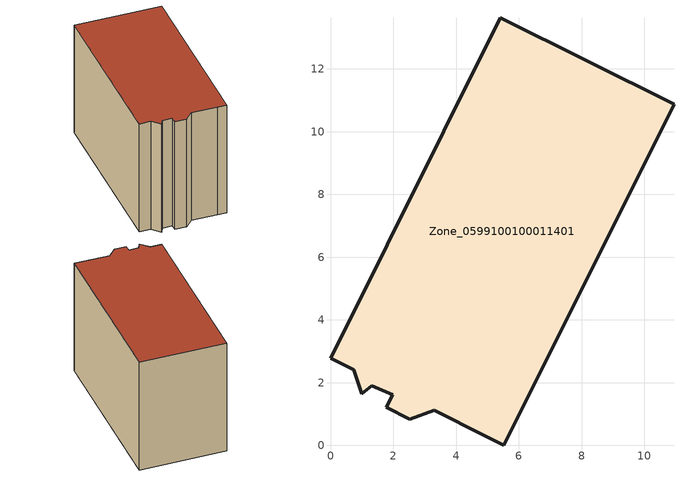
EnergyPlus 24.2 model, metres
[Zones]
Zone_0599100100011401
 floor ground (C_G): 2.52,0.84 1.78,1.21 1.99,1.62 1.31,1.91 0.99,1.64 0.74,2.41 0,2.78 5.41,13.64 10.95,10.88 5.52,0 4.92,0.3 3.3,1.12 z0
 wall outside (C_F): 5.41,13.64 0,2.78 0.74,2.41 0.99,1.64 1.31,1.91 1.99,1.62 1.78,1.21 2.52,0.84 3.3,1.12 4.92,0.3 5.52,0 10.95,10.88 5.41,13.64 z0:8.71
 roof outside (C_R): 0.99,1.64 1.31,1.91 1.99,1.62 1.78,1.21 2.52,0.84 3.3,1.12 4.92,0.3 5.52,0 10.95,10.88 5.41,13.64 0,2.78 0.74,2.41 z8.71
[BUILDING]
Pand.0599100100011401: North Axis=0; Terrain=City; Loads Convergence Tolerance Value=0.04; Temperature Convergence Tolerance Value=0.4; Solar Distribution=FullExterior; Maximum Number of Warmup Days=25; Minimum Number of Warmup Days=1
[Site:Location]
Rotterdam.The.Hague.AP_ZH_NLD Design_Conditions: Latitude=51.96; Longitude=4.45; Time Zone=1; Elevation=-4.5
[SITE:GROUNDTEMPERATURE:BUILDINGSURFACE]
18, 18, 18, 18, 18, 18, 18, 18, 18, 18, 18, 18
[MATERIAL] Thermal Absorptance=0.9; Solar Absorptance=0.7; Visible Absorptance=0.7
Name | Roughness | Thickness | Conductivity | Density | Specific Heat
G.TC.1946 | MediumSmooth | 0.15 | 1 | 540 | 1210
F.TC.1946 | Rough | 0.3 | 0.857143 | 1920 | 840
R.TC.1946 | MediumRough | 0.2 | 0.909091 | 1500 | 1000
[CONSTRUCTION]
C_G: G.TC.1946
C_F: F.TC.1946
C_R: R.TC.1946
[ZONE]
Zone_0599100100011401: Type=1; Multiplier=1; Ceiling Height=Autocalculate; Volume=Autocalculate; Floor Area=autocalculate; Part of Total Floor Area=Yes
[ZONEINFILTRATION:DESIGNFLOWRATE]
Infil_Zone_0599100100011401: Zone or ZoneList or Space or SpaceList=Zone_0599100100011401; Schedule=AlwaysOn; Design Flow Rate Calculation Method=Flow/Area; Flow Rate per Floor Area=0.003; Constant Term Coefficient=1; Temperature Term Coefficient=0; Velocity Term Coefficient=0; Velocity Squared Term Coefficient=0
[HVACTEMPLATE:ZONE:IDEALLOADSAIRSYSTEM]
Zone_0599100100011401: Maximum Heating Supply Air Temperature=50; Minimum Cooling Supply Air Temperature=13; Maximum Heating Supply Air Humidity Ratio=0.0156; Minimum Cooling Supply Air Humidity Ratio=0.0077; Heating Limit=NoLimit; Cooling Limit=NoLimit; Dehumidification Control Type=ConstantSensibleHeatRatio; Cooling Sensible Heat Ratio=0.7; Dehumidification Setpoint=60; Humidification Control Type=None; Humidification Setpoint=30; Outdoor Air Method=None; Outdoor Air Flow Rate per Person=0.00944; Outdoor Air Flow Rate per Zone Floor Area=0; Outdoor Air Flow Rate per Zone=0; Demand Controlled Ventilation Type=None; Outdoor Air Economizer Type=NoEconomizer; Heat Recovery Type=None; Sensible Heat Recovery Effectiveness=0.7; Latent Heat Recovery Effectiveness=0.65
[ZONECONTROL:THERMOSTAT]
ThermostatControl_Zone_0599100100011401: Zone or ZoneList=Zone_0599100100011401; Control Type Schedule=DualSetpointControlType; Control 1=Thermostat_Zone_0599100100011401; Temperature Difference Between Cutout And Setpoint=0
[THERMOSTATSETPOINT:DUALSETPOINT]
Thermostat_Zone_0599100100011401: Heating Setpoint Temperature Schedule=HeatingSetpoint_Zone_0599100100011401; Cooling Setpoint Temperature Schedule=CoolingSetpoint_Zone_0599100100011401
[SCHEDULE:COMPACT]
HeatingSetpoint_Zone_0599100100011401: Through: 12/31, For: AllDays, Until: 24:00, 21
CoolingSetpoint_Zone_0599100100011401: Through: 12/31, For: AllDays, Until: 24:00, 24
DualSetpointControlType: Through: 12/31, For: AllDays, Until: 24:00, 4
AlwaysOn: Through: 12/31, For: AllDays, Until: 24:00, 1
